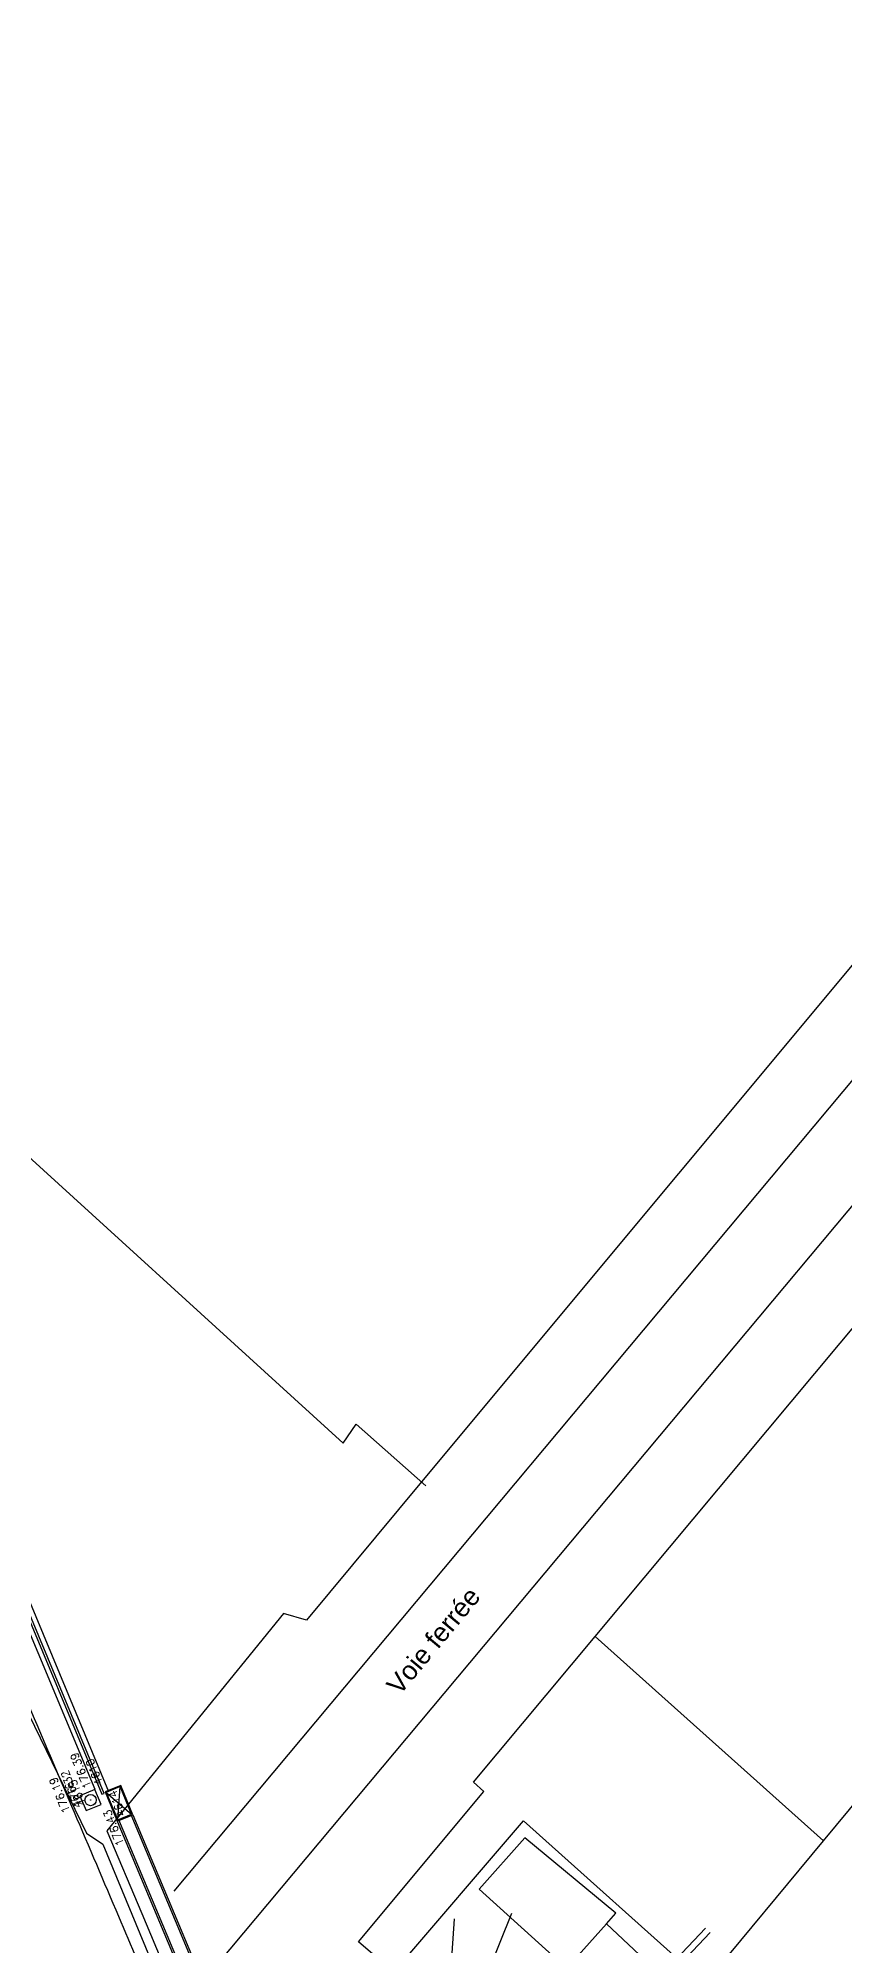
# Model space of a CAD drawing. Extents: x -2313930 to 3286427, y -3858277 to 2572692.
# Drawn here: x 552136 to 586418, y -237980 to -156934 of the extents above; entities that cross this region are included whole.
import ezdxf
from ezdxf.enums import TextEntityAlignment as Align
from ezdxf.lldxf.tags import DXFTag

# ---------------------------------------------------------------- set-up
doc = ezdxf.new("R2010")
doc.units = 0
for name, color, linetype, lineweight in [('_GAZELEC-RESERVATION 2', 132, 'Continuous', 18), ('Fond topo - P', 252, 'Continuous', 50), ('Fond topo - VOI', 252, 'Continuous', 25)]:
    doc.layers.add(name, color=color, linetype=linetype, lineweight=lineweight)
for name, color, linetype in [('DWG_280-140115-P - Général', 252, 'Continuous'), ('EDF_SSL', 252, 'Texte-Electricite'), ('Fond topo - AFF', 252, 'Continuous'), ('Fond topo - CLO_LEG', 252, 'Continuous'), ('Fond topo - CLO_MUR', 252, 'Continuous'), ('Fond topo - Z_500', 252, 'Continuous'), ('prlm-VRD', 2, 'Continuous'), ('SA - bât D', 252, 'Continuous')]:
    doc.layers.add(name, color=color, linetype=linetype)
for name, color, linetype, plot in [('Fond topo - N', 252, 'Continuous', False), ('Fond topo - NCACHE', 252, 'Continuous', False), ('Fond topo - ZCACHE', 252, 'Continuous', False)]:
    doc.layers.add(name, color=color, linetype=linetype, plot=plot)
doc.styles.add('2000_ARIAL', font='arial.ttf', dxfattribs={"height": 0.4})
doc.styles.add('Futura Std Book', font='')
doc.styles.add('Lignes', font='arial.ttf', dxfattribs={"height": 0.35})
doc.styles.add('SIMPLEX', font='simplex_.ttf', dxfattribs={"height": 1.25})
doc.styles.get('Futura Std Book').set_extended_font_data('Futura Std Book')
tags = doc.linetypes.add('L8', pattern=[0.225, 0.15, -0.075]).pattern_tags.tags
tags[6:7] = [DXFTag(74, 4), DXFTag(75, 0), DXFTag(340, '0'), DXFTag(46, 0.0), DXFTag(50, 0.0), DXFTag(44, 0.0), DXFTag(45, 0.0)]
tags[4:5] = [DXFTag(74, 4), DXFTag(75, 0), DXFTag(340, '0'), DXFTag(46, 0.0), DXFTag(50, 0.0), DXFTag(44, 0.0), DXFTag(45, 0.0)]
tags = doc.linetypes.add('Texte-BT', pattern='A,5,-0.25,["BT",Lignes,S=1,R=0,X=0,Y=-0.18],-1.25', length=6.5).pattern_tags.tags
tags[15:16] = [DXFTag(74, 4), DXFTag(75, 0), DXFTag(340, '0'), DXFTag(46, 0.0), DXFTag(50, 0.0), DXFTag(44, 0.0), DXFTag(45, 0.0)]
tags[4:5] = [DXFTag(74, 4), DXFTag(75, 0), DXFTag(340, '0'), DXFTag(46, 0.0), DXFTag(50, 0.0), DXFTag(44, 0.0), DXFTag(45, 0.0)]
tags = doc.linetypes.add('Texte-Electricite', pattern='A,5,-0.25,["ELEC",Lignes,S=1,R=0,X=0,Y=-0.18],-1.25', length=6.5).pattern_tags.tags
tags[15:16] = [DXFTag(74, 4), DXFTag(75, 0), DXFTag(340, '0'), DXFTag(46, 0.0), DXFTag(50, 0.0), DXFTag(44, 0.0), DXFTag(45, 0.0)]
tags[4:5] = [DXFTag(74, 4), DXFTag(75, 0), DXFTag(340, '0'), DXFTag(46, 0.0), DXFTag(50, 0.0), DXFTag(44, 0.0), DXFTag(45, 0.0)]
tags = doc.linetypes.add('Texte-HT', pattern='A,5,-0.25,["HT",Lignes,S=1,R=0,X=0,Y=-0.18],-1.25', length=6.5).pattern_tags.tags
tags[15:16] = [DXFTag(74, 4), DXFTag(75, 0), DXFTag(340, '0'), DXFTag(46, 0.0), DXFTag(50, 0.0), DXFTag(44, 0.0), DXFTag(45, 0.0)]
tags[4:5] = [DXFTag(74, 4), DXFTag(75, 0), DXFTag(340, '0'), DXFTag(46, 0.0), DXFTag(50, 0.0), DXFTag(44, 0.0), DXFTag(45, 0.0)]

# ---------------------------------------------------------------- blocks, each defined once
blk = doc.blocks.new('AFF04')
at = {"ltscale": 2, "flags": 128}
blk.add_lwpolyline([(0.499143, -0.5), (0.499143, 0.499143), (-0.5, 0.499143), (-0.5, -0.5)], close=True, dxfattribs=at)
at = {"ltscale": 2}
for radius in [0.35, 0.01]:
    blk.add_circle((0, 0), radius, dxfattribs=at)
blk = doc.blocks.new('PTOPO')
at = {"layer": 'Fond topo - NCACHE', "style": 'SIMPLEX'}
blk.add_attdef('MAT', text='', height=0.34, dxfattribs=at).set_placement((0.1, -0.1), align=Align.TOP_LEFT)
at = {"layer": 'Fond topo - ZCACHE', "style": 'SIMPLEX'}
blk.add_attdef('ALT', (0.1, 0.1), '', height=0.34, dxfattribs=at)
blk = doc.blocks.new('A$C1F970F0F')
at = {"layer": 'DWG_280-140115-P - Général', "ltscale": 127}
for p, q in [((8292.8, 10490.7), (13716.8, 16972.2)), ((8480.9, 10183.3), (13586.6, 16284.5)), ((9066.5, 12474.7), (9362.9, 12213)), ((11052.8, 10704.9), (10082.3, 11572.8))]:
    blk.add_line(p, q, dxfattribs=at)
at = {"layer": 'DWG_280-140115-P - Général', "ltscale": 127, "elevation": 0, "flags": 128}
for points in [[(11528.2, 14849.6), (9344.7, 12229.6), (8854.9, 11642.3), (8758.5, 11670.8), (8007.6, 10747.3), (8155.7, 10395.5), (8577.8, 9389.2), (9226.9, 10145.8), (9076.3, 10275.1), (9608.6, 10914.3), (9565, 10953.1), (12264.6, 14185.9)], [(6988, 14246.6), (7158.1, 14069.9), (7402, 13858.7), (9011.4, 12393.5), (9066.5, 12474.7)], [(9226.9, 10145.8), (9778.3, 10789.6), (10549.2, 10098.9), (11052.8, 10704.9), (12966.4, 13009.6)]]:
    blk.add_lwpolyline(points, dxfattribs=at)
for points in [[(10130, 10352.4), (10170.1, 10396.8), (9783.9, 10717.2), (9589.1, 10499.6), (9961, 10163.5), (9985.5, 10190.5)], [(10130, 10352.4), (9985.5, 10190.5), (10257, 9952.7), (10388.5, 10110.1)]]:
    blk.add_lwpolyline(points, close=True, dxfattribs=at)
at = {"layer": 'EDF_SSL', "linetype": 'Texte-BT', "elevation": 0, "flags": 128}
blk.add_lwpolyline([(7452.9, 11696), (7921.2, 10737.4), (7990.7, 10689.5), (8369.8, 9774.1), (8464.4, 9675.3), (8584.9, 9347.3), (8726.8, 9401.3)], dxfattribs=at)
at = {"layer": 'EDF_SSL', "linetype": 'Texte-HT', "elevation": 0, "flags": 128}
for points in [[(6809.1, 11267.6), (6814.2, 11155.3), (7834.9, 8977.9), (8874.5, 9376), (8840.3, 9595.5), (9230.8, 10032.8), (9466.4, 10101.8), (9484.6, 10372.9)], [(9727, 10395.9), (9584, 10040.3), (9569.5, 9813.9), (9638.6, 9681.4), (9595.8, 8444), (9595.7, 8440.3), (9852.9, 6195.3), (9980.8, 5712), (10067.2, 4920.5), (10030, 4724), (10116.2, 3934.4), (9641.5, 2970.5), (9759.2, 1713.9)]]:
    blk.add_lwpolyline(points, dxfattribs=at)
at = {"layer": 'EDF_SSL', "linetype": 'Texte-BT', "elevation": 0, "flags": 128}
for points in [[(10153.4, 3188.1), (9911.2, 5188), (9874.1, 5490.8), (9874.1, 5490.9, 0.008202), (9817.5, 5880.2, -0.010473), (9817.4, 5881.2), (9709.8, 6783.3, -0.139337), (9711.9, 6796.8, 0.011948), (9830, 7067.6), (9684.3, 8401.4), (9730, 9465.6), (10551.5, 10333)], [(10178.2, 3191.1), (9936.1, 5191), (9898.9, 5493.9, 0.00143), (9898.9, 5494.1, 0.008203), (9842.2, 5884.2), (9734.6, 6786.3, 0.012203), (9855.5, 7064.1), (9711, 8403.2), (9756.1, 9454.5), (10570.8, 10314.8)]]:
    blk.add_lwpolyline(points, format="xyb", dxfattribs=at)
at = {"layer": 'Fond topo - CLO_LEG', "ltscale": 2, "flags": 128}
blk.add_lwpolyline([(7045.3, 13147.8), (7269.4, 12611.8), (7608.2, 11811.5), (7986.1, 10902.3), (7995.4, 10906.1), (7617.4, 11815.4), (7278.6, 12615.7), (7054.5, 13151.6)], dxfattribs=at)
at = {"layer": 'Fond topo - CLO_MUR', "ltscale": 2, "flags": 128}
for points in [[(7026.9, 13140), (7251, 12604), (7589.8, 11803.8), (7955.5, 10923.9)], [(7073, 13159.4), (7296.9, 12623.8), (7635.4, 11824.4), (8013.8, 10913.8)], [(8004.9, 10910.1), (8112.4, 10817.4)], [(8053.2, 10793), (8064, 10934.5)], [(8051, 10787.8), (8483.8, 9754.5)], [(8117.6, 10815.2), (8549.5, 9784)]]:
    blk.add_lwpolyline(points, dxfattribs=at)
blk.add_lwpolyline([(7999.7, 10912.3), (8051, 10787.8), (8117.6, 10815.2), (8066.2, 10939.7)], close=True, dxfattribs=at)
at = {"layer": 'Fond topo - CLO_MUR', "linetype": 'L8', "ltscale": 2, "flags": 128}
blk.add_lwpolyline([(8004.9, 10910.1), (8053.2, 10793), (8112.4, 10817.4), (8064, 10934.5)], close=True, dxfattribs=at)
for points in [[(8056.9, 10794.5), (8492.7, 9754.2)], [(8108.7, 10815.9), (8543.9, 9777)]]:
    blk.add_lwpolyline(points, dxfattribs=at)
at = {"layer": 'Fond topo - VOI', "ltscale": 2, "flags": 128}
blk.add_lwpolyline([(5639.9, 14282.8), (6179.1, 13730.4, -0.005078), (6343.1, 13545.1, -0.01499), (6396.2, 13480.1, -0.008053), (6924.3, 12768.6, -0.025021), (7078.9, 12528.8, -0.013152), (7305.5, 12110, -0.016223), (7469, 11760.2, -0.000244), (7504.6, 11677, -0.000024), (7868.4, 10825.5, -0.000461), (8056.5, 10384.2, -0.000271), (8374.7, 9634.5), (8900.9, 8328), (9181.1, 7639.8), (9227.8, 7515.6, -0.019121), (9430.1, 6877.2, -0.019121), (9582.9, 6225.2, -0.006135), (9621.4, 6013.8, -0.006135), (9654.6, 5801.4), (9743.9, 5167.3), (9926.4, 3640.6), (10105.5, 2112.7), (10117.2, 2013.4)], format="xyb", dxfattribs=at)
at = {"layer": 'Fond topo - AFF', "ltscale": 2, "xscale": 68.99233403989008, "yscale": 68.99233403989008, "zscale": 99.99999999999997, "rotation": 112.5216031092917}
blk.add_blockref('AFF04', (7938, 10877.6), dxfattribs=at)
at = {"layer": 'Fond topo - P', "ltscale": 2}
ref = blk.add_blockref('PTOPO', (7954.6, 10923.4), dxfattribs=dict(at, xscale=100, yscale=100, zscale=100, rotation=112.2766342946253))
ref.add_attrib('MAT', '4610', dxfattribs={"layer": 'Fond topo - N', "color": 0, "ltscale": 2, "height": 34, "rotation": 112.27663, "style": 'SIMPLEX'}).set_placement((7960.1, 10936.5), align=Align.TOP_LEFT)
ref.add_attrib('ALT', '176.39', (7941.9, 10935.3), dxfattribs={"layer": 'Fond topo - Z_500', "color": 0, "ltscale": 2, "height": 34, "rotation": 112.27663, "style": 'SIMPLEX'})
ref = blk.add_blockref('PTOPO', (7864.9, 10825), dxfattribs=dict(at, xscale=99.99999999999999, yscale=99.99999999999999, zscale=99.99999999999999, rotation=112.0998791965419))
ref.add_attrib('MAT', '4616', dxfattribs={"layer": 'Fond topo - N', "color": 0, "ltscale": 2, "height": 34, "rotation": 112.09988, "style": 'SIMPLEX'}).set_placement((7870.4, 10838.1), align=Align.TOP_LEFT)
ref.add_attrib('ALT', '176.19', (7851.9, 10830.5), dxfattribs={"layer": 'Fond topo - Z_500', "color": 0, "ltscale": 2, "height": 34, "rotation": 112.09988, "style": 'SIMPLEX'})
ref = blk.add_blockref('PTOPO', (7880.8, 10834.5), dxfattribs=dict(at, xscale=99.99999999999999, yscale=99.99999999999999, zscale=99.99999999999999, rotation=111.6044481252001))
ref.add_attrib('MAT', '4615', dxfattribs={"layer": 'Fond topo - N', "color": 0, "ltscale": 2, "height": 34, "rotation": 111.60445, "style": 'SIMPLEX'}).set_placement((7886.4, 10847.5), align=Align.TOP_LEFT)
ref.add_attrib('ALT', '176.32', (7900.9, 10858.5), dxfattribs={"layer": 'Fond topo - Z_500', "color": 0, "ltscale": 2, "height": 34, "rotation": 111.60445, "style": 'SIMPLEX'})
ref = blk.add_blockref('PTOPO', (8050.4, 10788.9), dxfattribs=dict(at, xscale=99.99999999999994, yscale=99.99999999999994, zscale=99.99999999999994, rotation=111.3086169459891))
ref.add_attrib('MAT', '4614', dxfattribs={"layer": 'Fond topo - N', "color": 0, "ltscale": 2, "height": 34, "rotation": 111.30862, "style": 'SIMPLEX'}).set_placement((8056.1, 10801.9), align=Align.TOP_LEFT)
ref.add_attrib('ALT', '176.43', (8080.8, 10690.9), dxfattribs={"layer": 'Fond topo - Z_500', "color": 0, "ltscale": 2, "height": 34, "rotation": 111.30862, "style": 'SIMPLEX'})
at = {"layer": 'DWG_280-140115-P - Général', "style": '2000_ARIAL'}
blk.add_text('Voie ferrée', height=80, rotation=50.33021, dxfattribs=at).set_placement((9251.1, 11318.9))
at = {"layer": 'SA - bât D', "style": 'Futura Std Book'}
for s, p in [("mur d'enceinte ouest, portail et", (7954.1, 8826.7)), ('portillon existants conservés', (8049.1, 8947.2))]:
    blk.add_text(s, height=101.01, rotation=115.90526, dxfattribs=at).set_placement(p)

msp = doc.modelspace()

# ---------------------------------------------------------------- linework, layer by layer
at = {"layer": '_GAZELEC-RESERVATION 2'}
msp.add_circle((486248.48, -227485.963), 2800178.149, dxfattribs=at)

# ---------------------------------------------------------------- block references
at = {"layer": 'prlm-VRD', "xscale": 10, "yscale": 10, "zscale": 10}
msp.add_blockref('A$C1F970F0F', (474984.298, -340562.691), dxfattribs=at)

doc.saveas('drawing.dxf')
